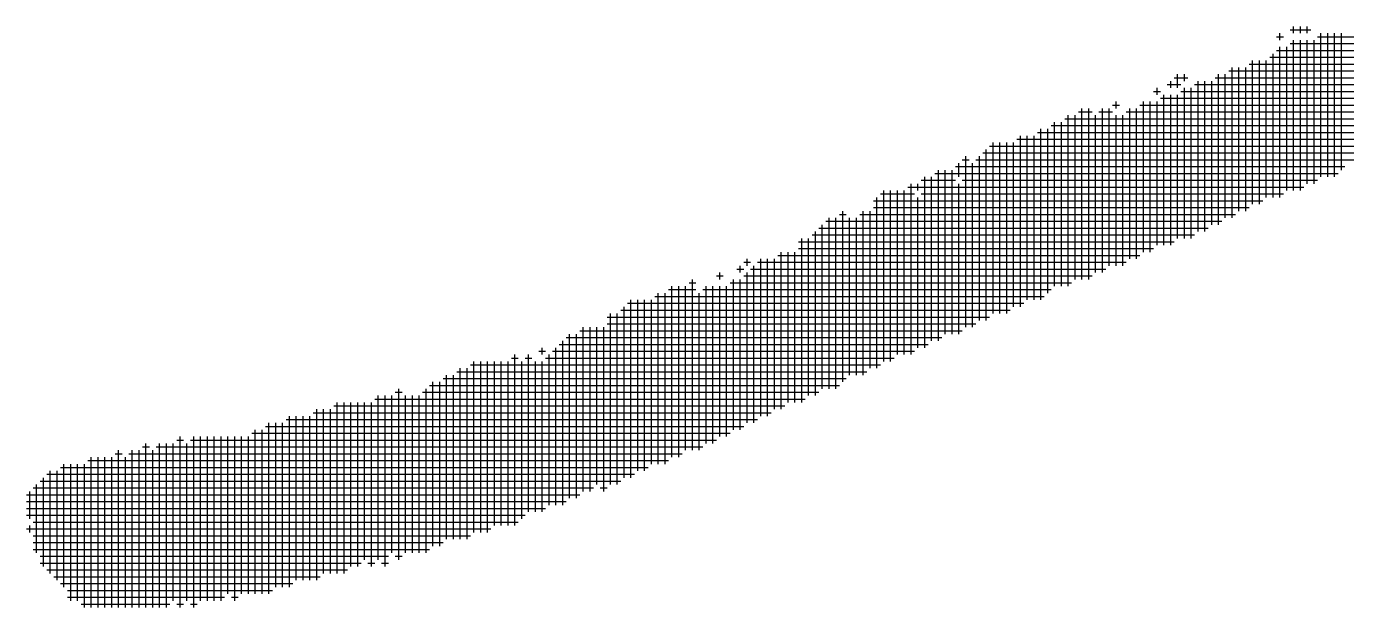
# Model space of a CAD drawing. Header units: feet. Extents: x 0 to 510288, y 0 to 371336.
# Drawn here: x 353428 to 354341, y 89248 to 89650 of the extents above; entities that cross this region are included whole.
import ezdxf

# ---------------------------------------------------------------- set-up
doc = ezdxf.new("R2010")
doc.units = ezdxf.units.FT
doc.header["$LTSCALE"] = 100
doc.header["$MEASUREMENT"] = 0
doc.layers.add('CX-MISC', color=2, linetype='CONTINUOUS')

msp = doc.modelspace()

# ---------------------------------------------------------------- linework, layer by layer
at = {"layer": 'CX-MISC'}
for p, q in [((354304.03, 89645.1, 12271.3), (354304.03, 89649.82, 12271.3)), ((354308.76, 89645.1, 12271.3), (354308.76, 89649.82, 12271.3)), ((354313.48, 89645.1, 12271.3), (354313.48, 89649.82, 12271.3)), ((354292.22, 89642.74, 12271.3), (354296.95, 89642.74, 12271.3)), ((354294.58, 89640.37, 12271.3), (354294.58, 89645.1, 12271.3)), ((354301.67, 89647.46, 12271.3), (354315.85, 89647.46, 12271.3)), ((354304.03, 89536.42, 12271.3), (354304.03, 89640.37, 12271.3)), ((354308.76, 89536.42, 12271.3), (354308.76, 89640.37, 12271.3)), ((354313.48, 89541.15, 12271.3), (354313.48, 89640.37, 12271.3)), ((354318.21, 89541.15, 12271.3), (354318.21, 89640.37, 12271.3)), ((354320.57, 89642.74, 12271.3), (354561.55, 89642.74, 12271.3)), ((354322.93, 89545.87, 12271.3), (354322.93, 89645.1, 12271.3)), ((354327.66, 89545.87, 12271.3), (354327.66, 89645.1, 12271.3)), ((354332.38, 89545.87, 12271.3), (354332.38, 89645.1, 12271.3)), ((354337.11, 89550.6, 12271.3), (354337.11, 89645.1, 12271.3)), ((354289.86, 89531.7, 12271.3), (354289.86, 89630.92, 12271.3)), ((354292.22, 89633.29, 12271.3), (354542.65, 89633.29, 12271.3)), ((354294.58, 89531.7, 12271.3), (354294.58, 89635.65, 12271.3)), ((354299.31, 89536.42, 12271.3), (354299.31, 89635.65, 12271.3)), ((354301.67, 89638.01, 12271.3), (354556.82, 89638.01, 12271.3)), ((354261.51, 89517.52, 12271.3), (354261.51, 89621.47, 12271.3)), ((354266.23, 89522.25, 12271.3), (354266.23, 89621.47, 12271.3)), ((354270.96, 89522.25, 12271.3), (354270.96, 89621.47, 12271.3)), ((354273.32, 89623.84, 12271.3), (354523.75, 89623.84, 12271.3)), ((354275.68, 89526.97, 12271.3), (354275.68, 89626.2, 12271.3)), ((354280.41, 89526.97, 12271.3), (354280.41, 89626.2, 12271.3)), ((354285.13, 89531.7, 12271.3), (354285.13, 89626.2, 12271.3)), ((354287.5, 89628.56, 12271.3), (354533.2, 89628.56, 12271.3)), ((354221.35, 89614.39, 12271.3), (354230.8, 89614.39, 12271.3)), ((354223.71, 89607.3, 12271.3), (354223.71, 89616.75, 12271.3)), ((354228.43, 89612.02, 12271.3), (354228.43, 89616.75, 12271.3)), ((354249.7, 89614.39, 12271.3), (354495.4, 89614.39, 12271.3)), ((354252.06, 89512.8, 12271.3), (354252.06, 89616.75, 12271.3)), ((354256.78, 89517.52, 12271.3), (354256.78, 89616.75, 12271.3)), ((354259.15, 89619.11, 12271.3), (354509.57, 89619.11, 12271.3)), ((354207.17, 89604.94, 12271.3), (354211.9, 89604.94, 12271.3)), ((354209.53, 89602.57, 12271.3), (354209.53, 89607.3, 12271.3)), ((354216.62, 89609.66, 12271.3), (354226.07, 89609.66, 12271.3)), ((354218.98, 89607.3, 12271.3), (354218.98, 89612.02, 12271.3)), ((354226.07, 89604.94, 12271.3), (354471.77, 89604.94, 12271.3)), ((354228.43, 89503.35, 12271.3), (354228.43, 89607.3, 12271.3)), ((354233.16, 89503.35, 12271.3), (354233.16, 89607.3, 12271.3)), ((354235.52, 89609.66, 12271.3), (354485.95, 89609.66, 12271.3)), ((354237.88, 89508.07, 12271.3), (354237.88, 89612.02, 12271.3)), ((354242.61, 89508.07, 12271.3), (354242.61, 89612.02, 12271.3)), ((354247.33, 89512.8, 12271.3), (354247.33, 89612.02, 12271.3)), ((354178.82, 89595.49, 12271.3), (354183.55, 89595.49, 12271.3)), ((354181.18, 89593.12, 12271.3), (354181.18, 89597.85, 12271.3)), ((354197.72, 89595.49, 12271.3), (354448.15, 89595.49, 12271.3)), ((354200.08, 89493.9, 12271.3), (354200.08, 89597.85, 12271.3)), ((354204.81, 89493.9, 12271.3), (354204.81, 89597.85, 12271.3)), ((354209.53, 89498.62, 12271.3), (354209.53, 89597.85, 12271.3)), ((354211.9, 89600.21, 12271.3), (354452.87, 89600.21, 12271.3)), ((354214.26, 89498.62, 12271.3), (354214.26, 89602.57, 12271.3)), ((354218.98, 89498.62, 12271.3), (354218.98, 89602.57, 12271.3)), ((354223.71, 89503.35, 12271.3), (354223.71, 89602.57, 12271.3)), ((354145.75, 89586.04, 12271.3), (354424.52, 89586.04, 12271.3)), ((354148.11, 89470.27, 12271.3), (354148.11, 89588.4, 12271.3)), ((354152.83, 89475, 12271.3), (354152.83, 89588.4, 12271.3)), ((354155.2, 89590.76, 12271.3), (354164.65, 89590.76, 12271.3)), ((354157.56, 89475, 12271.3), (354157.56, 89593.12, 12271.3)), ((354162.28, 89475, 12271.3), (354162.28, 89593.12, 12271.3)), ((354167.01, 89479.72, 12271.3), (354167.01, 89588.4, 12271.3)), ((354169.37, 89590.76, 12271.3), (354178.82, 89590.76, 12271.3)), ((354171.73, 89479.72, 12271.3), (354171.73, 89593.12, 12271.3)), ((354176.46, 89484.45, 12271.3), (354176.46, 89593.12, 12271.3)), ((354181.18, 89484.45, 12271.3), (354181.18, 89588.4, 12271.3)), ((354185.91, 89484.45, 12271.3), (354185.91, 89588.4, 12271.3)), ((354188.27, 89590.76, 12271.3), (354438.7, 89590.76, 12271.3)), ((354190.63, 89489.17, 12271.3), (354190.63, 89593.12, 12271.3)), ((354195.36, 89489.17, 12271.3), (354195.36, 89593.12, 12271.3)), ((354126.85, 89576.59, 12271.3), (354400.9, 89576.59, 12271.3)), ((354129.21, 89460.82, 12271.3), (354129.21, 89578.95, 12271.3)), ((354133.93, 89465.55, 12271.3), (354133.93, 89578.95, 12271.3)), ((354136.3, 89581.31, 12271.3), (354415.07, 89581.31, 12271.3)), ((354138.66, 89470.27, 12271.3), (354138.66, 89583.67, 12271.3)), ((354143.38, 89470.27, 12271.3), (354143.38, 89583.67, 12271.3)), ((354093.77, 89567.14, 12271.3), (354377.27, 89567.14, 12271.3)), ((354096.13, 89451.37, 12271.3), (354096.13, 89569.5, 12271.3)), ((354100.86, 89451.37, 12271.3), (354100.86, 89569.5, 12271.3)), ((354105.58, 89451.37, 12271.3), (354105.58, 89569.5, 12271.3)), ((354110.31, 89456.1, 12271.3), (354110.31, 89569.5, 12271.3)), ((354112.67, 89571.86, 12271.3), (354391.45, 89571.86, 12271.3)), ((354115.03, 89456.1, 12271.3), (354115.03, 89574.22, 12271.3)), ((354119.76, 89460.82, 12271.3), (354119.76, 89574.22, 12271.3)), ((354124.48, 89460.82, 12271.3), (354124.48, 89574.22, 12271.3)), ((354074.87, 89557.69, 12271.3), (354079.6, 89557.69, 12271.3)), ((354077.23, 89441.92, 12271.3), (354077.23, 89560.05, 12271.3)), ((354084.32, 89557.69, 12271.3), (354348.92, 89557.69, 12271.3)), ((354086.68, 89446.65, 12271.3), (354086.68, 89560.05, 12271.3)), ((354089.05, 89562.41, 12271.3), (354367.82, 89562.41, 12271.3)), ((354091.41, 89446.65, 12271.3), (354091.41, 89564.77, 12271.3)), ((354058.33, 89432.47, 12271.3), (354058.33, 89550.6, 12271.3)), ((354063.06, 89437.2, 12271.3), (354063.06, 89550.6, 12271.3)), ((354067.78, 89437.2, 12271.3), (354067.78, 89550.6, 12271.3)), ((354070.15, 89552.96, 12271.3), (354339.47, 89552.96, 12271.3)), ((354072.51, 89545.87, 12271.3), (354072.51, 89555.32, 12271.3)), ((354081.96, 89441.92, 12271.3), (354081.96, 89555.32, 12271.3)), ((354039.43, 89423.02, 12271.3), (354039.43, 89541.15, 12271.3)), ((354044.16, 89536.42, 12271.3), (354044.16, 89541.15, 12271.3)), ((354046.52, 89543.51, 12271.3), (354070.15, 89543.51, 12271.3)), ((354048.88, 89427.75, 12271.3), (354048.88, 89545.87, 12271.3)), ((354053.61, 89432.47, 12271.3), (354053.61, 89545.87, 12271.3)), ((354055.97, 89548.24, 12271.3), (354334.75, 89548.24, 12271.3)), ((354072.51, 89437.2, 12271.3), (354072.51, 89541.15, 12271.3)), ((354074.87, 89543.51, 12271.3), (354320.57, 89543.51, 12271.3)), ((354015.81, 89413.57, 12271.3), (354015.81, 89531.7, 12271.3)), ((354018.17, 89534.06, 12271.3), (354041.8, 89534.06, 12271.3)), ((354020.53, 89418.3, 12271.3), (354020.53, 89536.42, 12271.3)), ((354025.26, 89418.3, 12271.3), (354025.26, 89536.42, 12271.3)), ((354029.98, 89423.02, 12271.3), (354029.98, 89536.42, 12271.3)), ((354034.71, 89423.02, 12271.3), (354034.71, 89536.42, 12271.3)), ((354037.07, 89538.79, 12271.3), (354311.12, 89538.79, 12271.3)), ((354044.16, 89427.75, 12271.3), (354044.16, 89531.7, 12271.3)), ((354046.52, 89534.06, 12271.3), (354296.95, 89534.06, 12271.3)), ((353992.18, 89404.12, 12271.3), (353992.18, 89522.25, 12271.3)), ((354006.36, 89408.85, 12271.3), (354006.36, 89522.25, 12271.3)), ((354011.08, 89413.57, 12271.3), (354011.08, 89522.25, 12271.3)), ((354013.45, 89529.34, 12271.3), (354282.77, 89529.34, 12271.3)), ((354013.45, 89524.61, 12271.3), (354273.32, 89524.61, 12271.3)), ((353978.01, 89399.4, 12271.3), (353978.01, 89512.8, 12271.3)), ((353980.37, 89515.16, 12271.3), (354254.42, 89515.16, 12271.3)), ((353982.73, 89399.4, 12271.3), (353982.73, 89517.52, 12271.3)), ((353987.46, 89399.4, 12271.3), (353987.46, 89517.52, 12271.3)), ((353989.82, 89519.89, 12271.3), (353994.55, 89519.89, 12271.3)), ((353996.91, 89408.85, 12271.3), (353996.91, 89517.52, 12271.3)), ((354001.63, 89408.85, 12271.3), (354001.63, 89517.52, 12271.3)), ((354004, 89519.89, 12271.3), (354263.87, 89519.89, 12271.3)), ((353963.83, 89389.95, 12271.3), (353963.83, 89503.35, 12271.3)), ((353968.56, 89394.67, 12271.3), (353968.56, 89503.35, 12271.3)), ((353970.92, 89505.71, 12271.3), (354235.52, 89505.71, 12271.3)), ((353973.28, 89394.67, 12271.3), (353973.28, 89508.07, 12271.3)), ((353975.65, 89510.44, 12271.3), (354244.97, 89510.44, 12271.3)), ((353949.66, 89385.22, 12271.3), (353949.66, 89493.9, 12271.3)), ((353954.38, 89389.95, 12271.3), (353954.38, 89493.9, 12271.3)), ((353959.11, 89389.95, 12271.3), (353959.11, 89493.9, 12271.3)), ((353961.47, 89500.99, 12271.3), (354221.35, 89500.99, 12271.3)), ((353961.47, 89496.26, 12271.3), (354207.17, 89496.26, 12271.3)), ((353921.31, 89479.72, 12271.3), (353921.31, 89484.45, 12271.3)), ((353923.67, 89486.81, 12271.3), (353928.4, 89486.81, 12271.3)), ((353926.03, 89484.45, 12271.3), (353926.03, 89489.17, 12271.3)), ((353930.76, 89375.77, 12271.3), (353930.76, 89484.45, 12271.3)), ((353933.12, 89486.81, 12271.3), (354188.27, 89486.81, 12271.3)), ((353935.48, 89380.5, 12271.3), (353935.48, 89489.17, 12271.3)), ((353940.21, 89380.5, 12271.3), (353940.21, 89489.17, 12271.3)), ((353944.93, 89385.22, 12271.3), (353944.93, 89489.17, 12271.3)), ((353947.3, 89491.54, 12271.3), (354197.72, 89491.54, 12271.3)), ((353904.77, 89477.36, 12271.3), (353909.5, 89477.36, 12271.3)), ((353907.13, 89475, 12271.3), (353907.13, 89479.72, 12271.3)), ((353918.95, 89482.09, 12271.3), (353923.67, 89482.09, 12271.3)), ((353923.67, 89477.36, 12271.3), (354164.65, 89477.36, 12271.3)), ((353926.03, 89375.77, 12271.3), (353926.03, 89479.72, 12271.3)), ((353928.4, 89482.09, 12271.3), (354174.1, 89482.09, 12271.3)), ((353871.7, 89467.91, 12271.3), (353890.6, 89467.91, 12271.3)), ((353874.06, 89352.15, 12271.3), (353874.06, 89470.27, 12271.3)), ((353878.78, 89352.15, 12271.3), (353878.78, 89470.27, 12271.3)), ((353883.51, 89356.87, 12271.3), (353883.51, 89470.27, 12271.3)), ((353885.87, 89472.64, 12271.3), (353890.6, 89472.64, 12271.3)), ((353888.23, 89356.87, 12271.3), (353888.23, 89475, 12271.3)), ((353895.32, 89467.91, 12271.3), (354136.3, 89467.91, 12271.3)), ((353897.68, 89361.6, 12271.3), (353897.68, 89470.27, 12271.3)), ((353902.41, 89361.6, 12271.3), (353902.41, 89470.27, 12271.3)), ((353907.13, 89366.32, 12271.3), (353907.13, 89470.27, 12271.3)), ((353911.86, 89366.32, 12271.3), (353911.86, 89470.27, 12271.3)), ((353914.22, 89472.64, 12271.3), (354150.47, 89472.64, 12271.3)), ((353916.58, 89371.05, 12271.3), (353916.58, 89475, 12271.3)), ((353921.31, 89371.05, 12271.3), (353921.31, 89475, 12271.3)), ((353843.35, 89458.46, 12271.3), (354117.4, 89458.46, 12271.3)), ((353845.71, 89337.97, 12271.3), (353845.71, 89460.82, 12271.3)), ((353850.43, 89342.7, 12271.3), (353850.43, 89460.82, 12271.3)), ((353855.16, 89342.7, 12271.3), (353855.16, 89460.82, 12271.3)), ((353859.88, 89347.42, 12271.3), (353859.88, 89460.82, 12271.3)), ((353862.25, 89463.19, 12271.3), (354131.57, 89463.19, 12271.3)), ((353864.61, 89347.42, 12271.3), (353864.61, 89465.55, 12271.3)), ((353869.33, 89347.42, 12271.3), (353869.33, 89465.55, 12271.3)), ((353892.96, 89356.87, 12271.3), (353892.96, 89465.55, 12271.3)), ((353829.17, 89449.01, 12271.3), (354093.77, 89449.01, 12271.3)), ((353831.53, 89333.25, 12271.3), (353831.53, 89451.37, 12271.3)), ((353836.26, 89333.25, 12271.3), (353836.26, 89451.37, 12271.3)), ((353838.62, 89453.74, 12271.3), (354107.95, 89453.74, 12271.3)), ((353840.98, 89337.97, 12271.3), (353840.98, 89456.1, 12271.3)), ((353810.27, 89439.56, 12271.3), (354074.87, 89439.56, 12271.3)), ((353812.63, 89328.52, 12271.3), (353812.63, 89441.92, 12271.3)), ((353817.36, 89328.52, 12271.3), (353817.36, 89441.92, 12271.3)), ((353822.08, 89333.25, 12271.3), (353822.08, 89441.92, 12271.3)), ((353826.81, 89328.52, 12271.3), (353826.81, 89441.92, 12271.3)), ((353829.17, 89444.29, 12271.3), (354084.32, 89444.29, 12271.3)), ((353796.1, 89430.11, 12271.3), (354051.25, 89430.11, 12271.3)), ((353798.46, 89319.07, 12271.3), (353798.46, 89432.47, 12271.3)), ((353800.82, 89434.84, 12271.3), (354060.7, 89434.84, 12271.3)), ((353803.18, 89323.8, 12271.3), (353803.18, 89437.2, 12271.3)), ((353807.91, 89323.8, 12271.3), (353807.91, 89437.2, 12271.3)), ((353763.02, 89420.66, 12271.3), (353767.75, 89420.66, 12271.3)), ((353765.38, 89304.9, 12271.3), (353765.38, 89423.02, 12271.3)), ((353772.47, 89420.66, 12271.3), (353777.2, 89420.66, 12271.3)), ((353774.83, 89314.35, 12271.3), (353774.83, 89423.02, 12271.3)), ((353781.92, 89425.39, 12271.3), (353786.65, 89425.39, 12271.3)), ((353784.28, 89423.02, 12271.3), (353784.28, 89427.75, 12271.3)), ((353786.65, 89420.66, 12271.3), (354027.62, 89420.66, 12271.3)), ((353789.01, 89319.07, 12271.3), (353789.01, 89423.02, 12271.3)), ((353791.37, 89425.39, 12271.3), (354041.8, 89425.39, 12271.3)), ((353793.73, 89319.07, 12271.3), (353793.73, 89427.75, 12271.3)), ((353727.58, 89295.45, 12271.3), (353727.58, 89413.57, 12271.3)), ((353732.31, 89295.45, 12271.3), (353732.31, 89413.57, 12271.3)), ((353734.67, 89415.94, 12271.3), (354018.17, 89415.94, 12271.3)), ((353737.03, 89300.17, 12271.3), (353737.03, 89418.3, 12271.3)), ((353741.76, 89300.17, 12271.3), (353741.76, 89418.3, 12271.3)), ((353746.48, 89300.17, 12271.3), (353746.48, 89418.3, 12271.3)), ((353751.21, 89304.9, 12271.3), (353751.21, 89418.3, 12271.3)), ((353755.93, 89304.9, 12271.3), (353755.93, 89418.3, 12271.3)), ((353760.66, 89304.9, 12271.3), (353760.66, 89418.3, 12271.3)), ((353770.11, 89309.62, 12271.3), (353770.11, 89418.3, 12271.3)), ((353779.56, 89314.35, 12271.3), (353779.56, 89418.3, 12271.3)), ((353784.28, 89314.35, 12271.3), (353784.28, 89418.3, 12271.3)), ((353708.68, 89290.72, 12271.3), (353708.68, 89404.12, 12271.3)), ((353713.41, 89290.72, 12271.3), (353713.41, 89404.12, 12271.3)), ((353715.77, 89406.49, 12271.3), (353994.55, 89406.49, 12271.3)), ((353718.13, 89295.45, 12271.3), (353718.13, 89408.85, 12271.3)), ((353722.86, 89295.45, 12271.3), (353722.86, 89408.85, 12271.3)), ((353725.22, 89411.21, 12271.3), (354008.72, 89411.21, 12271.3)), ((353670.88, 89281.27, 12271.3), (353670.88, 89394.67, 12271.3)), ((353675.61, 89276.55, 12271.3), (353675.61, 89394.67, 12271.3)), ((353680.33, 89286, 12271.3), (353680.33, 89394.67, 12271.3)), ((353682.7, 89397.04, 12271.3), (353687.42, 89397.04, 12271.3)), ((353685.06, 89281.27, 12271.3), (353685.06, 89399.4, 12271.3)), ((353689.78, 89286, 12271.3), (353689.78, 89394.67, 12271.3)), ((353694.51, 89286, 12271.3), (353694.51, 89394.67, 12271.3)), ((353699.23, 89286, 12271.3), (353699.23, 89394.67, 12271.3)), ((353701.6, 89397.04, 12271.3), (353975.65, 89397.04, 12271.3)), ((353703.96, 89286, 12271.3), (353703.96, 89399.4, 12271.3)), ((353706.32, 89401.76, 12271.3), (353989.82, 89401.76, 12271.3)), ((353628.36, 89267.1, 12271.3), (353628.36, 89385.22, 12271.3)), ((353633.08, 89271.82, 12271.3), (353633.08, 89385.22, 12271.3)), ((353637.81, 89271.82, 12271.3), (353637.81, 89385.22, 12271.3)), ((353640.17, 89387.59, 12271.3), (353952.02, 89387.59, 12271.3)), ((353642.53, 89271.82, 12271.3), (353642.53, 89389.95, 12271.3)), ((353647.26, 89271.82, 12271.3), (353647.26, 89389.95, 12271.3)), ((353651.98, 89276.55, 12271.3), (353651.98, 89389.95, 12271.3)), ((353656.71, 89276.55, 12271.3), (353656.71, 89389.95, 12271.3)), ((353661.43, 89281.27, 12271.3), (353661.43, 89389.95, 12271.3)), ((353666.16, 89276.55, 12271.3), (353666.16, 89389.95, 12271.3)), ((353668.52, 89392.31, 12271.3), (353966.2, 89392.31, 12271.3)), ((353595.28, 89257.65, 12271.3), (353595.28, 89375.77, 12271.3)), ((353600.01, 89262.37, 12271.3), (353600.01, 89375.77, 12271.3)), ((353604.73, 89262.37, 12271.3), (353604.73, 89375.77, 12271.3)), ((353607.1, 89378.14, 12271.3), (353933.12, 89378.14, 12271.3)), ((353609.46, 89262.37, 12271.3), (353609.46, 89380.5, 12271.3)), ((353614.18, 89267.1, 12271.3), (353614.18, 89380.5, 12271.3)), ((353618.91, 89267.1, 12271.3), (353618.91, 89380.5, 12271.3)), ((353623.63, 89267.1, 12271.3), (353623.63, 89380.5, 12271.3)), ((353626, 89382.86, 12271.3), (353942.57, 89382.86, 12271.3)), ((353533.86, 89248.2, 12271.3), (353533.86, 89366.32, 12271.3)), ((353543.31, 89248.2, 12271.3), (353543.31, 89366.32, 12271.3)), ((353548.03, 89252.92, 12271.3), (353548.03, 89366.32, 12271.3)), ((353552.76, 89252.92, 12271.3), (353552.76, 89366.32, 12271.3)), ((353557.48, 89252.92, 12271.3), (353557.48, 89366.32, 12271.3)), ((353562.21, 89252.92, 12271.3), (353562.21, 89366.32, 12271.3)), ((353566.93, 89257.65, 12271.3), (353566.93, 89366.32, 12271.3)), ((353571.66, 89252.92, 12271.3), (353571.66, 89366.32, 12271.3)), ((353576.38, 89257.65, 12271.3), (353576.38, 89366.32, 12271.3)), ((353581.11, 89257.65, 12271.3), (353581.11, 89366.32, 12271.3)), ((353583.47, 89368.69, 12271.3), (353914.22, 89368.69, 12271.3)), ((353585.83, 89257.65, 12271.3), (353585.83, 89371.05, 12271.3)), ((353590.56, 89257.65, 12271.3), (353590.56, 89371.05, 12271.3)), ((353592.92, 89373.41, 12271.3), (353923.67, 89373.41, 12271.3)), ((353491.33, 89248.2, 12271.3), (353491.33, 89356.87, 12271.3)), ((353500.78, 89248.2, 12271.3), (353500.78, 89356.87, 12271.3)), ((353505.51, 89248.2, 12271.3), (353505.51, 89356.87, 12271.3)), ((353507.87, 89359.24, 12271.3), (353512.6, 89359.24, 12271.3)), ((353510.23, 89248.2, 12271.3), (353510.23, 89361.6, 12271.3)), ((353514.96, 89248.2, 12271.3), (353514.96, 89356.87, 12271.3)), ((353517.32, 89359.24, 12271.3), (353895.32, 89359.24, 12271.3)), ((353519.68, 89248.2, 12271.3), (353519.68, 89361.6, 12271.3)), ((353524.41, 89248.2, 12271.3), (353524.41, 89361.6, 12271.3)), ((353529.13, 89252.92, 12271.3), (353529.13, 89361.6, 12271.3)), ((353531.5, 89363.96, 12271.3), (353536.22, 89363.96, 12271.3)), ((353538.58, 89252.92, 12271.3), (353538.58, 89361.6, 12271.3)), ((353540.95, 89363.96, 12271.3), (353904.77, 89363.96, 12271.3)), ((353470.07, 89349.79, 12271.3), (353871.7, 89349.79, 12271.3)), ((353472.43, 89248.2, 12271.3), (353472.43, 89352.15, 12271.3)), ((353477.16, 89248.2, 12271.3), (353477.16, 89352.15, 12271.3)), ((353481.88, 89248.2, 12271.3), (353481.88, 89352.15, 12271.3)), ((353486.61, 89248.2, 12271.3), (353486.61, 89352.15, 12271.3)), ((353488.97, 89354.51, 12271.3), (353493.7, 89354.51, 12271.3)), ((353496.06, 89248.2, 12271.3), (353496.06, 89352.15, 12271.3)), ((353498.42, 89354.51, 12271.3), (353881.15, 89354.51, 12271.3)), ((353441.72, 89340.34, 12271.3), (353848.07, 89340.34, 12271.3)), ((353444.08, 89271.82, 12271.3), (353444.08, 89342.7, 12271.3)), ((353448.81, 89267.1, 12271.3), (353448.81, 89342.7, 12271.3)), ((353451.17, 89345.06, 12271.3), (353857.52, 89345.06, 12271.3)), ((353453.53, 89262.37, 12271.3), (353453.53, 89347.42, 12271.3)), ((353458.26, 89252.92, 12271.3), (353458.26, 89347.42, 12271.3)), ((353462.98, 89252.92, 12271.3), (353462.98, 89347.42, 12271.3)), ((353467.71, 89248.2, 12271.3), (353467.71, 89347.42, 12271.3)), ((353432.27, 89330.89, 12271.3), (353819.72, 89330.89, 12271.3)), ((353434.63, 89286, 12271.3), (353434.63, 89333.25, 12271.3)), ((353437, 89335.61, 12271.3), (353838.62, 89335.61, 12271.3)), ((353439.36, 89276.55, 12271.3), (353439.36, 89337.97, 12271.3)), ((353824.45, 89330.89, 12271.3), (353829.17, 89330.89, 12271.3)), ((353427.55, 89326.16, 12271.3), (353810.27, 89326.16, 12271.3)), ((353427.55, 89321.44, 12271.3), (353800.82, 89321.44, 12271.3)), ((353429.91, 89309.62, 12271.3), (353429.91, 89328.52, 12271.3)), ((353427.55, 89316.71, 12271.3), (353786.65, 89316.71, 12271.3)), ((353427.55, 89311.99, 12271.3), (353772.47, 89311.99, 12271.3)), ((353427.55, 89302.54, 12271.3), (353748.85, 89302.54, 12271.3)), ((353429.91, 89300.17, 12271.3), (353429.91, 89304.9, 12271.3)), ((353432.27, 89307.26, 12271.3), (353767.75, 89307.26, 12271.3)), ((353432.27, 89297.81, 12271.3), (353734.67, 89297.81, 12271.3)), ((353432.27, 89293.09, 12271.3), (353715.77, 89293.09, 12271.3)), ((353432.27, 89288.36, 12271.3), (353706.32, 89288.36, 12271.3)), ((353437, 89283.64, 12271.3), (353677.97, 89283.64, 12271.3)), ((353682.7, 89283.64, 12271.3), (353687.42, 89283.64, 12271.3)), ((353437, 89278.91, 12271.3), (353659.07, 89278.91, 12271.3)), ((353663.8, 89278.91, 12271.3), (353668.52, 89278.91, 12271.3)), ((353673.25, 89278.91, 12271.3), (353677.97, 89278.91, 12271.3)), ((353441.72, 89274.19, 12271.3), (353649.62, 89274.19, 12271.3)), ((353446.45, 89269.46, 12271.3), (353630.72, 89269.46, 12271.3)), ((353451.17, 89264.74, 12271.3), (353611.82, 89264.74, 12271.3)), ((353455.9, 89260.01, 12271.3), (353597.65, 89260.01, 12271.3)), ((353455.9, 89255.29, 12271.3), (353564.57, 89255.29, 12271.3)), ((353465.35, 89250.56, 12271.3), (353526.77, 89250.56, 12271.3)), ((353531.5, 89250.56, 12271.3), (353536.22, 89250.56, 12271.3)), ((353540.95, 89250.56, 12271.3), (353545.67, 89250.56, 12271.3)), ((353569.3, 89255.29, 12271.3), (353574.02, 89255.29, 12271.3))]:
    msp.add_line(p, q, dxfattribs=at)

doc.saveas('drawing.dxf')
